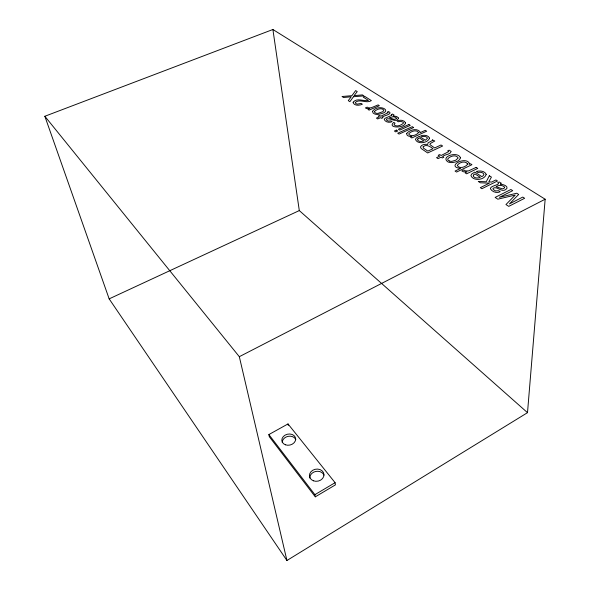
<?xml version="1.0" encoding="UTF-8"?>
<svg xmlns="http://www.w3.org/2000/svg" width="590" height="590" viewBox="0 0 590 590"><rect width="100%" height="100%" fill="white"/><g stroke="black" fill="none" stroke-linecap="round" stroke-linejoin="round"><path stroke-width="0.89" d="M527.504 412.661L545.153 199.221L272.897 29.5L44.847 116.267L109.157 298.865L286.932 560.5L527.504 412.661L299.3 210.578L272.897 29.5M315.289 496.839L335.422 484.877L335.091 482.686L288.009 423.937L268.863 434.565L269.342 436.748L315.289 496.839L314.898 494.663L268.863 434.565M314.898 494.663L335.091 482.686M286.932 560.5L239.319 356.685L545.153 199.221M109.157 298.865L299.3 210.578M449.366 161.004L448.009 160.111L447.677 159.035C449.72 156.18 456.21 154.093 458.172 157.965L455.723 160.244L451.955 161.321A3.26 1.785 -2.1 0 1 449.366 161.004M44.847 116.267L239.319 356.685M288.009 423.937L288.296 425.397M282.263 442.397A6.969 5.561 -12.2 0 1 288.156 436.342A6.969 5.561 -12.2 0 1 295.811 439.727M309.839 477.966A7.287 6.077 -9.7 0 1 315.834 471.425A7.287 6.077 -9.7 0 1 323.991 475.156M486.204 174.293C484.825 180.112 473.128 181.499 470.923 175.555L471.646 174.057L474.795 172.096L481.831 176.631L483.173 175.754L483.955 174.389C483.07 172.177 480.009 171.963 477.989 172.479L476.41 171.469C479.677 170.488 484.641 170.783 486.204 174.293M501.094 183.188L500.327 184.486C503.012 183.77 510.033 186.927 505.704 189.604C501.301 192.679 496.979 185.644 493.004 188.343L493.299 189.574L495.541 190.931L498.639 190.71L500.231 191.743C496.891 193.461 492.289 192.03 490.438 188.822L490.393 188.291C490.946 185.548 501.448 184.655 497.761 182.671L499.17 181.978L501.094 183.188M469.293 163.29L469.065 164.44L470.481 163.755L471.926 164.684L456.579 172.059L455.067 171.063L460.643 168.393C445.479 166.918 465.392 155.635 469.293 163.29M398.575 118.089C396.288 123.679 389.961 117.189 386.457 119.114L386.538 120.08L388.25 121.097L390.904 120.876L392.107 121.658C389.474 122.919 385.565 122.307 384.215 119.527L384.938 118.369L391.568 115.389L391.922 115.013L391.266 114.615L392.557 114.047L394.024 114.962L393.191 115.987L396.694 116.496L398.575 118.089M432.529 139.933L432.131 140.671L428.067 142.854L427.676 144.462C425.184 144.019 421.621 144.439 420.464 146.991L421.201 148.54L427.691 152.965L442.633 146.01L441.018 144.985L434.646 147.942L429.874 144.557L430.383 143.466L434.793 141.017L432.529 139.933M429.557 138.156C427.905 143.097 417.454 144.801 415.441 139.402L416.223 138.075L419.269 136.327L425.361 140.25L427.485 138.259C426.776 136.231 423.937 136.202 422.167 136.629L420.795 135.752C423.672 134.933 428.259 134.933 429.557 138.156M374.503 111.473L374.687 112.373L375.793 113.11A2.913 1.482 -5.4 0 0 378.057 113.339L382.895 111.65L383.891 110.065C381.472 107.343 376.627 109.261 374.503 111.473M460.421 157.862C459.669 161.476 454.861 162.309 451.726 162.597A5.878 3.223 -2.1 0 1 447.994 161.918C439.808 156.439 458.364 150.848 460.421 157.862M467.523 163.828L467.464 164.426C465.444 167.184 459.101 169.183 457.272 165.429C459.05 162.427 465.178 160.369 467.523 163.828M372.57 111.289L373.035 112.956L374.48 113.885A5.258 2.677 -5.4 0 0 377.718 114.416C395.462 111.871 379.046 102.704 372.57 111.289M418.45 132.359L418.369 132.868C416.179 135.147 411.739 136.873 408.995 134.623L408.907 133.591C411.068 131.341 416.201 129.321 418.45 132.359M406.709 133.458C406.245 136.091 409.954 136.622 411.886 136.46L410.463 137.109L411.798 137.979L426.666 131.216L425.272 130.338L419.859 132.802L420.065 131.813C416.909 127.75 409.512 129.918 406.709 133.458M448.732 151.586L441.136 155.495L439.734 154.58L438.223 155.288L439.624 156.203L436.548 157.648L438.046 158.629L441.121 157.183L442.323 157.965L443.835 157.25L442.633 156.475C444.617 154.359 450.62 154.639 451.173 151.446L449.152 150.17L447.714 150.841L448.732 151.586M353.226 102.173L353.093 102.69C354.59 106.097 359.546 105.529 362.363 104.231L361.154 103.442L357.238 104.113L355.881 103.589L355.276 102.431C359.745 98.501 366.316 103.884 371.383 100.61L364.871 96.458L363.27 97.144L368.433 100.44C363.551 101.583 357.016 97.453 353.226 102.173M405.463 122.912C404.947 128.391 386.627 128.458 393.766 122.381L395.027 123.199L393.995 124.822C396.605 127.234 400.927 125.375 403.228 123.369A2.707 1.401 -4.5 0 0 403.169 122.233L400.772 121.356L398.279 121.754L397.011 120.935L399.194 120.382A4.499 2.331 -4.5 0 1 402.026 120.39L404.342 121.282L405.463 122.912M388.006 112.756L380.779 116.215L379.584 115.441L378.161 116.068L379.348 116.842L376.435 118.118L377.703 118.951L380.624 117.676L381.634 118.339L383.072 117.705L382.055 117.041C383.227 115.95 393.98 113.877 388.522 111.525L387.151 112.13L388.006 112.756M504.634 187.48L503.867 188.476L502.12 188.844L496.138 186.661C498.579 184.95 502.142 184.884 504.406 186.919L504.634 187.48M473.438 175.134L473.291 176.203C474.773 178.46 478.077 178.239 480.282 177.339L474.943 173.888L473.438 175.134M423.163 146.755L423.332 148.053L427.846 151.099L432.964 148.724C430.398 146.637 426.187 143.82 423.163 146.755M396.421 118.266L395.632 119.055L394.098 119.372L389.341 117.757L393.265 116.68L395.89 117.447L396.421 118.266M417.779 139.011L417.565 139.948C418.878 142.02 421.916 141.622 423.886 140.885L419.261 137.898L417.779 139.011M489.324 175.768L486.234 181.772L478.254 181.425L480.341 182.789L489.398 183.166L480.319 187.65L481.912 188.697L497.51 180.983L495.902 179.957L491.662 182.052L488.808 181.875L491.426 177.103L489.324 175.768M353.491 96.723L349.885 101.679L348.277 100.624L351.197 96.79L343.52 97.49L342.023 96.502L351.906 95.691L355.652 90.58L357.238 91.59L354.118 95.624L362.43 94.902L363.993 95.897L353.491 96.723M518.662 194.464L509.436 203.911L522.762 197.075L524.65 198.277L508.742 206.375L505.954 204.538L515.254 195.069L497.827 199.184L495.135 197.414L510.888 189.508L512.71 190.666L499.383 197.326L516.737 193.232L518.662 194.464M476.174 167.383L468.482 170.916L465.554 170.908L463.821 169.979L461.83 170.93L463.364 171.764L467.022 171.897L465.082 172.833L466.587 173.814L477.767 168.401L476.174 167.383M413.627 127.528L399.054 134.092L397.726 133.207L412.277 126.666L413.627 127.528M396.414 130.102L394.393 131.017L395.735 131.902L397.763 130.987L396.414 130.102M408.9 124.512L398.39 129.225L399.74 130.102L410.257 125.382L408.9 124.512M369.701 108.612L367.924 109.379L369.082 110.138L379.348 105.684L378.124 104.902L371.081 107.815L368.573 107.852L367.209 107.137L365.387 107.918L366.589 108.56L369.701 108.612M285.42 444.801A6.992 5.561 -12.2 0 0 295.671 438.96A6.992 5.561 -12.2 0 0 285.14 435.11A6.992 5.561 -12.2 0 0 285.42 444.801M313.386 480.791A7.301 6.084 -9.7 0 0 323.969 474.515A7.301 6.084 -9.7 0 0 312.766 470.252A7.301 6.084 -9.7 0 0 313.386 480.791"/></g></svg>
